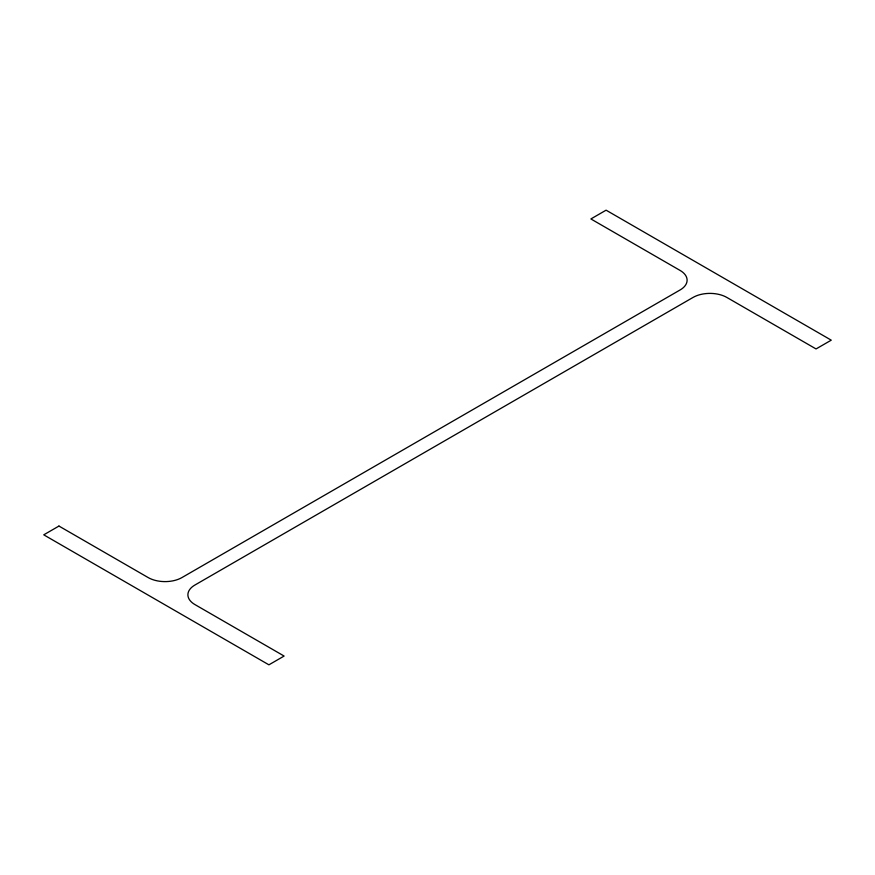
<?xml version="1.0" encoding="UTF-8"?>
<svg xmlns="http://www.w3.org/2000/svg" width="875" height="875" viewBox="0 0 875 875"><rect width="100%" height="100%" fill="white"/><g stroke="black" fill="none" stroke-linecap="round" stroke-linejoin="round"><path stroke-width="1.31" d="M58.953 526.061L43.75 534.833L268.909 664.825L284.113 656.053L194.884 604.548A23.877 13.792 0 0 1 194.884 585.047L693.055 297.434A23.877 13.792 0 0 1 726.83 297.434L816.047 348.939L831.25 340.167L606.091 210.175L590.888 218.947L680.116 270.452A23.877 13.792 0 0 1 680.116 289.953L181.945 577.566A23.877 13.792 0 0 1 148.17 577.566L58.953 526.061"/></g></svg>
